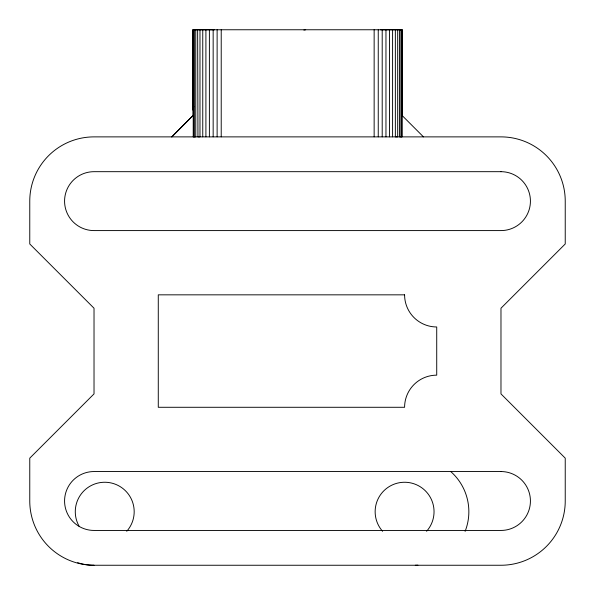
<?xml version="1.0" encoding="UTF-8"?>
<svg xmlns="http://www.w3.org/2000/svg" width="595" height="595" viewBox="0 0 595 595"><rect width="100%" height="100%" fill="white"/><g stroke="black" fill="none" stroke-linecap="round" stroke-linejoin="round"><path stroke-width="0.89" d="M193.739 106.453L193.144 110.09L193.144 29.772L194.379 29.757L194.379 136.85L193.219 136.85L193.219 29.757L402.056 29.757L402.056 136.85L399.557 136.85L399.557 29.757L402.056 29.757M193.174 110.09L193.174 29.765L193.115 115.452L171.806 136.872L193.115 115.452M303.881 30.085L305.674 29.757M193.115 29.78L214.505 29.787M380.495 29.787L401.945 29.78L402.056 115.452L423.469 136.872M194.379 136.85L195.755 136.85L195.755 29.757M94.025 565.25L500.975 565.25A64.253 64.253 0 0 0 565.235 500.997L565.235 458.157L500.975 393.897L500.975 308.225L565.235 243.972L565.235 201.132A64.253 64.253 0 0 0 500.975 136.88L94.025 136.88A64.253 64.253 0 0 0 29.765 201.132L29.765 243.972L94.025 308.225L94.025 393.897L29.765 458.157L29.765 500.997A64.253 64.253 0 0 0 94.025 565.25A53.55 53.55 0 0 1 77.655 562.692M193.144 29.772L193.606 31.557M401.759 29.757L401.759 136.85M400.918 29.757L400.918 136.85M397.691 29.757L397.691 136.85L397.17 136.865L395.355 136.85L395.355 29.75M392.588 29.75L392.588 136.843M389.442 29.75L389.442 136.843M385.962 29.75L385.962 136.843M382.206 29.75L382.206 136.843M378.249 29.75L378.249 136.843M374.143 29.75L374.143 136.843M221.221 29.75L221.221 136.843M217.123 29.75L217.123 136.843M213.159 29.75L213.159 136.843M209.395 29.75L209.395 136.843M205.907 29.75L205.907 136.843M202.754 29.75L202.754 136.843M199.98 29.75L199.98 136.85L197.949 136.865L197.629 29.757M193.531 29.757L193.531 136.85M382.6 531.29A29.453 29.453 0 0 1 384.177 490.481A29.453 29.453 0 0 1 425.016 490.481A29.453 29.453 0 0 1 426.585 531.29M450.623 471.456A53.55 53.55 0 0 1 465.104 531.38M417.913 565.183A53.55 53.55 0 0 1 415.303 565.25M79.224 526.426A29.453 29.453 0 0 1 87.376 487.907A29.453 29.453 0 0 1 126.549 491.916A29.453 29.453 0 0 1 126.728 531.29M500.975 171.68L94.025 171.68A29.453 29.453 0 0 0 64.572 201.132A29.453 29.453 0 0 0 94.025 230.585L500.975 230.585A29.453 29.453 0 0 0 530.428 201.132A29.453 29.453 0 0 0 500.975 171.68M404.593 294.837L158.277 294.837L158.277 407.285L404.593 407.285A32.13 32.13 0 0 1 436.723 375.162L436.723 326.967A32.13 32.13 0 0 1 404.593 294.837M500.975 471.545L94.025 471.545A29.453 29.453 0 0 0 64.572 500.997A29.453 29.453 0 0 0 94.025 530.442L500.975 530.442A29.453 29.453 0 0 0 530.428 500.997A29.453 29.453 0 0 0 500.975 471.545"/></g></svg>
